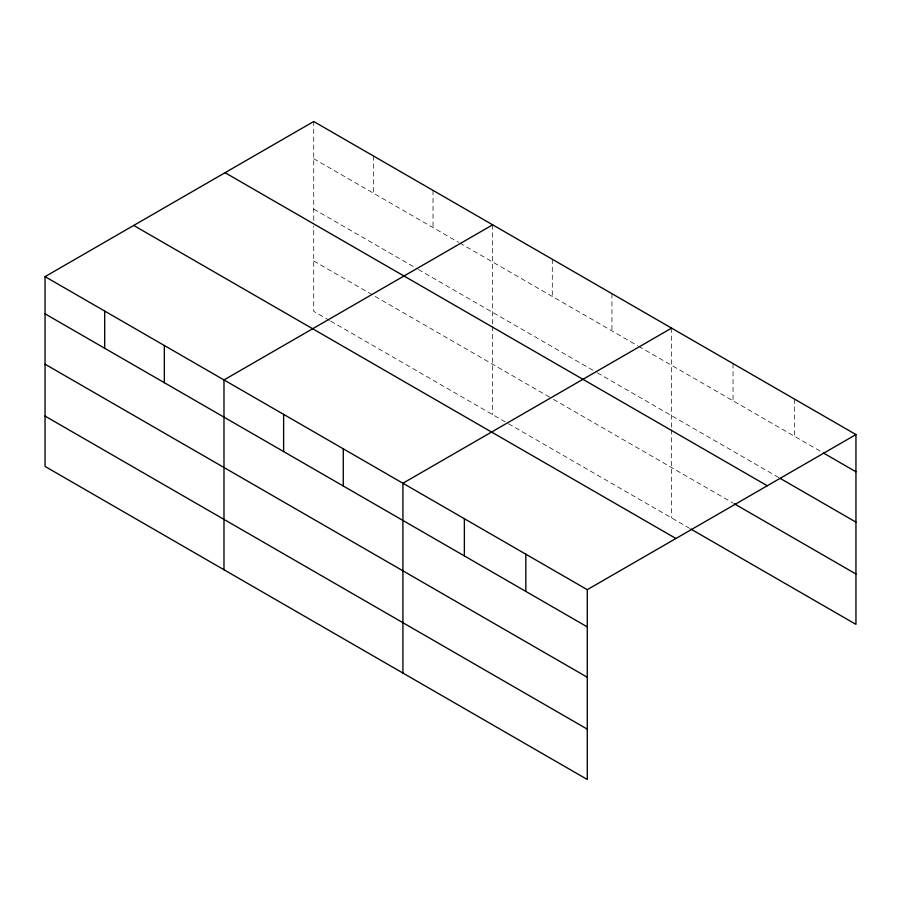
<?xml version="1.0" encoding="UTF-8"?>
<svg xmlns="http://www.w3.org/2000/svg" width="901" height="901" viewBox="0 0 901 901"><rect width="100%" height="100%" fill="white"/><g stroke="black" fill="none" stroke-linecap="round" stroke-linejoin="round"><path stroke-width="0.68" stroke-dasharray="4.5 3.38" d="M313.728 220.294L313.728 121.511M313.728 158.711L458.575 242.346M459.792 243.045L637.514 345.646M638.73 346.356L821.002 451.592M313.728 209.077L417.197 268.813M418.413 269.512L596.124 372.113M597.34 372.823L778.836 477.598M313.728 260.963L551.085 397.994M553.518 399.402L733.042 503.051M329.552 320.452L313.728 311.318L313.728 225.903M330.768 321.161L507.263 423.065M508.479 423.763L689.67 528.369M794.502 399.087L794.502 436.287M733.042 363.599L733.042 400.81M671.594 328.122L671.594 428.313M671.594 429.709L671.594 517.929M611.948 293.692L611.948 330.892M552.302 259.251L552.302 296.452M492.656 224.822L492.656 325.002M492.656 326.399L492.656 414.629M433.021 190.381L433.021 227.581M373.374 155.941L373.374 193.152"/><path stroke-width="1.35" d="M45.05 276.63L587.272 589.682L587.272 779.489L45.05 466.436L45.05 276.63L313.728 121.511L855.95 434.564L855.95 624.37L690.876 529.067M492.656 224.822L223.989 379.94L223.989 569.747M671.594 328.122L402.916 483.24L402.916 673.047M587.272 589.682L855.95 434.564M823.413 452.978L855.95 471.764M780.041 478.296L855.95 522.13M225.059 172.699L767.292 485.752M734.247 503.749L855.95 574.005M133.708 225.441L675.941 538.494M45.05 313.83L587.272 626.882M45.05 364.195L587.272 677.248M45.05 416.082L587.272 729.134M525.824 554.205L525.824 591.405M464.364 518.717L464.364 555.928M343.27 448.811L343.27 486.011M283.624 414.37L283.624 451.57M164.342 345.5L164.342 382.7M104.696 311.07L104.696 348.27"/></g></svg>
